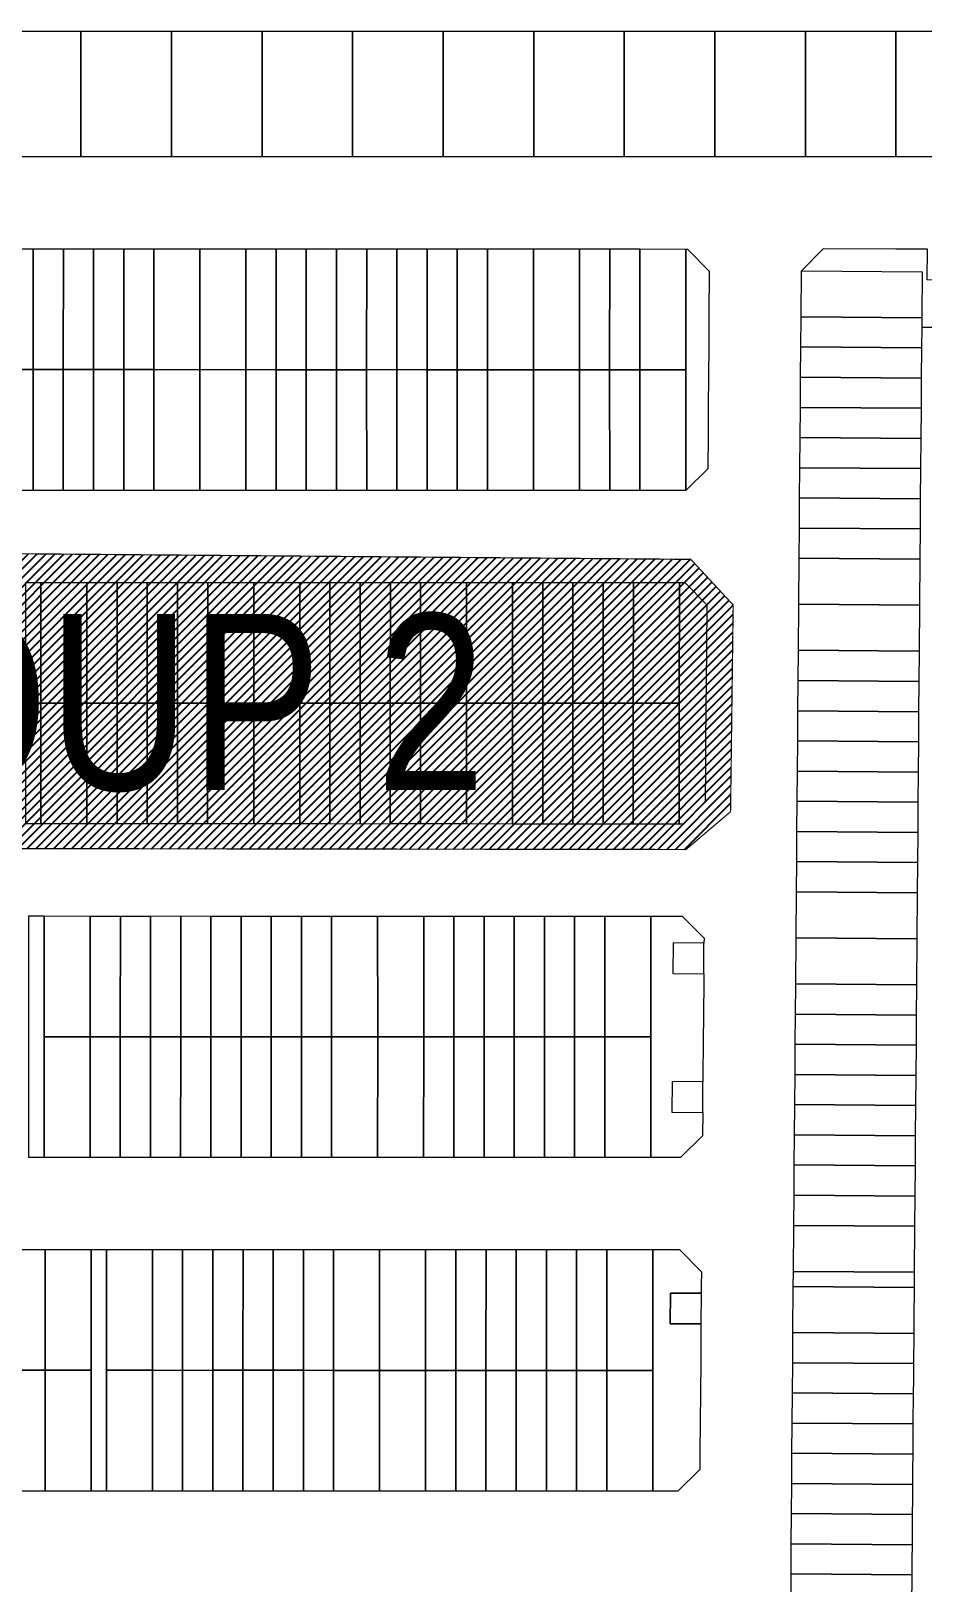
# Model space of a CAD drawing. Header units: centimetres. Extents: x -6122352 to 6876996, y -1694241 to 2592194.
# Drawn here: x -4880730 to -4703449, y -217043 to 91431 of the extents above; entities that cross this region are included whole.
import ezdxf

# ---------------------------------------------------------------- set-up
doc = ezdxf.new("R2010")
doc.units = ezdxf.units.CM
doc.header["$MEASUREMENT"] = 0
for name, color, linetype, lineweight, true_color in [('23585-XR-AR-DAMAC PLOT LIMITS$0$1-End units', 7, 'Continuous', 5, 0xf8991e), ('23585-XR-AR-DAMAC PLOT LIMITS$0$1-Open Space', 7, 'Continuous', 5, 0x90cf5a), ('23585-XR-AR-DAMAC PLOT LIMITS$0$1-Utility', 7, 'Continuous', 5, 0x8db1ff)]:
    doc.layers.add(name, color=color, linetype=linetype, lineweight=lineweight, true_color=true_color)
for name, color, linetype, lineweight in [('23585-XR-AR-DAMAC PLOT LIMITS$0$1-LV3', 231, 'Continuous', 5), ('23585-XR-AR-DAMAC PLOT LIMITS$0$1-Mid units', 41, 'Continuous', 5), ('A-ANNO-TEXT', 3, 'Continuous', 25)]:
    doc.layers.add(name, color=color, linetype=linetype, lineweight=lineweight)
for name, color, linetype in [('@MI-REF LAYER', 7, 'Continuous'), ('@MI-TYPE-01', 30, 'Continuous'), ('A-GLASS HATCH', 7, 'Continuous')]:
    doc.layers.add(name, color=color, linetype=linetype)
doc.styles.add('1657-SHEET$0$ARIAL', font='arial.ttf', dxfattribs={"width": 0.8})

# ---------------------------------------------------------------- blocks, each defined once
blk = doc.blocks.new('23585-XR-AR-DAMAC PLOT LIMITS')
at = {"layer": '23585-XR-AR-DAMAC PLOT LIMITS$0$1-End units', "color": 251, "true_color": 0x636466}
for points in [[(496575.3, 2769148.29), (496558.95, 2769130.72), (496552.25, 2769136.95), (496568.6, 2769154.52)], [(496551.25, 2769106.73), (496545.07, 2769099.99), (496527.38, 2769116.2), (496533.56, 2769122.94)], [(496617.13, 2769109.36), (496600.78, 2769091.79), (496594.09, 2769098.02), (496610.44, 2769115.59)], [(496530.79, 2769084.39), (496513.09, 2769100.61), (496519.27, 2769107.35), (496536.97, 2769091.14)], [(496623.83, 2769103.12), (496607.48, 2769085.55), (496600.78, 2769091.79), (496617.13, 2769109.36)], [(496568.95, 2769090.52), (496562.77, 2769083.77), (496545.07, 2769099.99), (496551.25, 2769106.73)], [(496524.6, 2769077.65), (496506.91, 2769093.86), (496513.09, 2769100.61), (496530.79, 2769084.39)], [(496530.79, 2769084.39), (496536.97, 2769091.14), (496554.66, 2769074.93), (496548.48, 2769068.18)], [(496524.6, 2769077.65), (496530.79, 2769084.39), (496548.48, 2769068.18), (496542.3, 2769061.43)], [(496599.26, 2769060.99), (496593.08, 2769054.24), (496575.39, 2769070.46), (496581.57, 2769077.2)], [(496665.67, 2769064.19), (496649.32, 2769046.62), (496642.62, 2769052.85), (496658.97, 2769070.42)], [(496672.36, 2769057.95), (496656.02, 2769040.39), (496649.32, 2769046.62), (496665.67, 2769064.19)], [(496616.96, 2769044.77), (496610.78, 2769038.03), (496593.08, 2769054.24), (496599.26, 2769060.99)], [(496486, 2769035.51), (496468.3, 2769051.72), (496474.48, 2769058.47), (496492.18, 2769042.26)], [(496479.81, 2769028.76), (496462.12, 2769044.98), (496468.3, 2769051.72), (496486, 2769035.51)], [(496570.69, 2769029.8), (496552.99, 2769046.02), (496559.17, 2769052.76), (496576.87, 2769036.55)], [(496564.51, 2769023.06), (496546.81, 2769039.27), (496552.99, 2769046.02), (496570.69, 2769029.8)], [(496486, 2769035.51), (496492.18, 2769042.26), (496509.87, 2769026.04), (496503.69, 2769019.3)], [(496570.69, 2769029.8), (496576.87, 2769036.55), (496594.56, 2769020.33), (496588.38, 2769013.59)], [(496479.81, 2769028.76), (496486, 2769035.51), (496503.69, 2769019.3), (496497.51, 2769012.55)], [(496564.51, 2769023.06), (496570.69, 2769029.8), (496588.38, 2769013.59), (496582.2, 2769006.84)], [(496644.33, 2769012.03), (496638.15, 2769005.29), (496620.45, 2769021.5), (496626.63, 2769028.24)], [(496714.2, 2769019.02), (496697.85, 2769001.45), (496691.15, 2769007.68), (496707.5, 2769025.25)], [(496542.11, 2768998.61), (496524.42, 2769014.83), (496530.6, 2769021.57), (496548.29, 2769005.36)], [(496535.93, 2768991.87), (496518.24, 2769008.08), (496524.42, 2769014.83), (496542.11, 2768998.61)], [(496723.09, 2769010.74), (496706.74, 2768993.17), (496700.04, 2768999.4), (496716.4, 2769016.97), (496720.9, 2769012.78)], [(496662.02, 2768995.82), (496655.84, 2768989.07), (496638.15, 2769005.29), (496644.33, 2769012.03)], [(496542.11, 2768998.61), (496548.29, 2769005.36), (496565.99, 2768989.15), (496559.81, 2768982.4)], [(496535.93, 2768991.87), (496542.11, 2768998.61), (496559.81, 2768982.4), (496553.63, 2768975.65)], [(496607.65, 2768972), (496589.95, 2768988.21), (496596.13, 2768994.96), (496613.83, 2768978.74)], [(496519.72, 2768974.17), (496513.53, 2768967.43), (496495.84, 2768983.64), (496502.02, 2768990.39)], [(496601.46, 2768965.25), (496583.77, 2768981.46), (496589.95, 2768988.21), (496607.65, 2768972)], [(496693.48, 2768967.53), (496687.3, 2768960.79), (496669.6, 2768977), (496675.78, 2768983.75)], [(496607.65, 2768972), (496613.83, 2768978.74), (496631.52, 2768962.53), (496625.34, 2768955.78)], [(496764.93, 2768971.8), (496748.58, 2768954.24), (496741.88, 2768960.47), (496758.23, 2768978.04), (496762.73, 2768973.85)], [(496537.41, 2768957.96), (496531.23, 2768951.21), (496513.53, 2768967.43), (496519.72, 2768974.17)], [(496601.46, 2768965.25), (496607.65, 2768972), (496625.34, 2768955.78), (496619.16, 2768949.04)], [(496711.17, 2768951.32), (496704.99, 2768944.57), (496687.3, 2768960.79), (496693.48, 2768967.53)], [(496656.8, 2768927.5), (496639.1, 2768943.71), (496645.28, 2768950.46), (496662.98, 2768934.25)], [(496569.04, 2768929.86), (496562.85, 2768923.11), (496545.16, 2768939.33), (496551.34, 2768946.07)], [(496650.61, 2768920.75), (496632.92, 2768936.97), (496639.1, 2768943.71), (496656.8, 2768927.5)], [(496656.8, 2768927.5), (496662.98, 2768934.25), (496680.67, 2768918.03), (496674.49, 2768911.29)], [(496586.73, 2768913.65), (496580.55, 2768906.9), (496562.85, 2768923.11), (496569.04, 2768929.86)], [(496650.61, 2768920.75), (496656.8, 2768927.5), (496674.49, 2768911.29), (496668.31, 2768904.54)], [(496626.29, 2768894.21), (496620.11, 2768887.46), (496602.42, 2768903.68), (496608.6, 2768910.42)], [(496618.09, 2768885.25), (496611.9, 2768878.51), (496594.21, 2768894.72), (496600.39, 2768901.46)], [(496643.99, 2768878), (496637.81, 2768871.25), (496620.11, 2768887.46), (496626.29, 2768894.21)], [(496635.78, 2768869.04), (496629.6, 2768862.29), (496611.9, 2768878.51), (496618.09, 2768885.25)]]:
    blk.add_lwpolyline(points, close=True, dxfattribs=at)
at = {"layer": '23585-XR-AR-DAMAC PLOT LIMITS$0$1-LV3', "color": 251, "true_color": 0x636466}
for points in [[(496560.45, 2769179.38), (496548.27, 2769166.09), (496529.83, 2769182.97), (496541.99, 2769196.25)], [(496548.27, 2769166.09), (496536.11, 2769152.81), (496517.67, 2769169.7), (496523.13, 2769175.65), (496529.83, 2769182.97)], [(496536.11, 2769152.81), (496523.95, 2769139.54), (496505.51, 2769156.43), (496517.67, 2769169.7)], [(496523.95, 2769139.54), (496520.07, 2769135.31), (496511.79, 2769126.27), (496493.35, 2769143.16), (496505.51, 2769156.43)], [(496511.79, 2769126.27), (496499.63, 2769113), (496481.19, 2769129.89), (496493.35, 2769143.16)], [(496499.63, 2769113), (496487.47, 2769099.73), (496469.03, 2769116.62), (496481.19, 2769129.89)], [(496487.47, 2769099.73), (496475.31, 2769086.46), (496456.87, 2769103.35), (496469.03, 2769116.62)], [(496475.31, 2769086.46), (496463.15, 2769073.19), (496444.71, 2769090.08), (496456.87, 2769103.35)], [(496463.15, 2769073.19), (496450.99, 2769059.92), (496432.55, 2769076.8), (496444.71, 2769090.08)], [(496450.99, 2769059.92), (496438.83, 2769046.64), (496420.39, 2769063.53), (496432.55, 2769076.8)], [(496438.83, 2769046.64), (496426.67, 2769033.37), (496408.23, 2769050.26), (496420.39, 2769063.53)]]:
    blk.add_lwpolyline(points, close=True, dxfattribs=at)
at = {"layer": '23585-XR-AR-DAMAC PLOT LIMITS$0$1-Mid units', "color": 251, "true_color": 0x636466}
for points in [[(496576.67, 2769147.01), (496579.69, 2769144.2), (496563.34, 2769126.64), (496558.95, 2769130.72), (496575.3, 2769148.29)], [(496584.08, 2769140.11), (496567.73, 2769122.55), (496563.34, 2769126.64), (496579.69, 2769144.2)], [(496588.47, 2769136.03), (496572.13, 2769118.46), (496567.73, 2769122.55), (496584.08, 2769140.11)], [(496592.87, 2769131.94), (496576.52, 2769114.37), (496572.13, 2769118.46), (496588.47, 2769136.03)], [(496597.26, 2769127.85), (496580.91, 2769110.28), (496576.52, 2769114.37), (496592.87, 2769131.94)], [(496601.65, 2769123.76), (496585.3, 2769106.2), (496580.91, 2769110.28), (496597.26, 2769127.85)], [(496606.04, 2769119.68), (496589.69, 2769102.11), (496585.3, 2769106.2), (496601.65, 2769123.76)], [(496610.44, 2769115.59), (496594.09, 2769098.02), (496589.69, 2769102.11), (496606.04, 2769119.68)], [(496541.02, 2769095.56), (496523.33, 2769111.78), (496527.38, 2769116.2), (496545.07, 2769099.99)], [(496536.97, 2769091.14), (496519.27, 2769107.35), (496523.33, 2769111.78), (496541.02, 2769095.56)], [(496628.22, 2769099.03), (496611.87, 2769081.47), (496607.48, 2769085.55), (496623.83, 2769103.12)], [(496541.02, 2769095.56), (496545.07, 2769099.99), (496562.77, 2769083.77), (496558.72, 2769079.35)], [(496632.62, 2769094.94), (496616.27, 2769077.38), (496611.87, 2769081.47), (496628.22, 2769099.03)], [(496536.97, 2769091.14), (496541.02, 2769095.56), (496558.72, 2769079.35), (496554.66, 2769074.93)], [(496637.01, 2769090.86), (496620.66, 2769073.29), (496616.27, 2769077.38), (496632.62, 2769094.94)], [(496520.55, 2769073.22), (496502.86, 2769089.44), (496506.91, 2769093.86), (496524.6, 2769077.65)], [(496516.5, 2769068.8), (496498.8, 2769085.01), (496502.86, 2769089.44), (496520.55, 2769073.22)], [(496641.4, 2769086.77), (496625.05, 2769069.2), (496620.66, 2769073.29), (496637.01, 2769090.86)], [(496645.79, 2769082.68), (496629.44, 2769065.12), (496625.05, 2769069.2), (496641.4, 2769086.77)], [(496512.44, 2769064.38), (496494.75, 2769080.59), (496498.8, 2769085.01), (496516.5, 2769068.8)], [(496650.19, 2769078.6), (496633.84, 2769061.03), (496629.44, 2769065.12), (496645.79, 2769082.68)], [(496508.39, 2769059.95), (496490.7, 2769076.17), (496494.75, 2769080.59), (496512.44, 2769064.38)], [(496520.55, 2769073.22), (496524.6, 2769077.65), (496542.3, 2769061.43), (496538.25, 2769057.01)], [(496654.58, 2769074.51), (496638.23, 2769056.94), (496633.84, 2769061.03), (496650.19, 2769078.6)], [(496504.34, 2769055.53), (496486.64, 2769071.74), (496490.7, 2769076.17), (496508.39, 2769059.95)], [(496658.97, 2769070.42), (496642.62, 2769052.85), (496638.23, 2769056.94), (496654.58, 2769074.51)], [(496500.28, 2769051.1), (496482.59, 2769067.32), (496486.64, 2769071.74), (496504.34, 2769055.53)], [(496516.5, 2769068.8), (496520.55, 2769073.22), (496538.25, 2769057.01), (496534.19, 2769052.59)], [(496589.03, 2769049.82), (496571.34, 2769066.03), (496575.39, 2769070.46), (496593.08, 2769054.24)], [(496496.23, 2769046.68), (496478.54, 2769062.89), (496482.59, 2769067.32), (496500.28, 2769051.1)], [(496512.44, 2769064.38), (496516.5, 2769068.8), (496534.19, 2769052.59), (496530.14, 2769048.16)], [(496508.39, 2769059.95), (496512.44, 2769064.38), (496530.14, 2769048.16), (496526.09, 2769043.74)], [(496584.98, 2769045.4), (496567.28, 2769061.61), (496571.34, 2769066.03), (496589.03, 2769049.82)], [(496492.18, 2769042.26), (496474.48, 2769058.47), (496478.54, 2769062.89), (496496.23, 2769046.68)], [(496580.92, 2769040.97), (496563.23, 2769057.19), (496567.28, 2769061.61), (496584.98, 2769045.4)], [(496504.34, 2769055.53), (496508.39, 2769059.95), (496526.09, 2769043.74), (496522.03, 2769039.31)], [(496676.76, 2769053.86), (496660.41, 2769036.3), (496656.02, 2769040.39), (496672.36, 2769057.95)], [(496500.28, 2769051.1), (496504.34, 2769055.53), (496522.03, 2769039.31), (496517.98, 2769034.89)], [(496576.87, 2769036.55), (496559.17, 2769052.76), (496563.23, 2769057.19), (496580.92, 2769040.97)], [(496589.03, 2769049.82), (496593.08, 2769054.24), (496610.78, 2769038.03), (496606.73, 2769033.61)], [(496681.15, 2769049.78), (496664.8, 2769032.21), (496660.41, 2769036.3), (496676.76, 2769053.86)], [(496496.23, 2769046.68), (496500.28, 2769051.1), (496517.98, 2769034.89), (496513.93, 2769030.47)], [(496584.98, 2769045.4), (496589.03, 2769049.82), (496606.73, 2769033.61), (496602.67, 2769029.18)], [(496685.54, 2769045.69), (496669.19, 2769028.12), (496664.8, 2769032.21), (496681.15, 2769049.78)], [(496492.18, 2769042.26), (496496.23, 2769046.68), (496513.93, 2769030.47), (496509.87, 2769026.04)], [(496689.93, 2769041.6), (496673.58, 2769024.03), (496669.19, 2769028.12), (496685.54, 2769045.69)], [(496475.76, 2769024.34), (496458.07, 2769040.55), (496462.12, 2769044.98), (496479.81, 2769028.76)], [(496580.92, 2769040.97), (496584.98, 2769045.4), (496602.67, 2769029.18), (496598.62, 2769024.76)], [(496471.71, 2769019.92), (496454.01, 2769036.13), (496458.07, 2769040.55), (496475.76, 2769024.34)], [(496576.87, 2769036.55), (496580.92, 2769040.97), (496598.62, 2769024.76), (496594.56, 2769020.33)], [(496694.33, 2769037.51), (496677.98, 2769019.95), (496673.58, 2769024.03), (496689.93, 2769041.6)], [(496560.45, 2769018.63), (496542.76, 2769034.85), (496546.81, 2769039.27), (496564.51, 2769023.06)], [(496698.72, 2769033.43), (496682.37, 2769015.86), (496677.98, 2769019.95), (496694.33, 2769037.51)], [(496467.65, 2769015.49), (496449.96, 2769031.71), (496454.01, 2769036.13), (496471.71, 2769019.92)], [(496556.4, 2769014.21), (496538.7, 2769030.42), (496542.76, 2769034.85), (496560.45, 2769018.63)], [(496703.11, 2769029.34), (496686.76, 2769011.77), (496682.37, 2769015.86), (496698.72, 2769033.43)], [(496463.6, 2769011.07), (496445.91, 2769027.28), (496449.96, 2769031.71), (496467.65, 2769015.49)], [(496552.35, 2769009.78), (496534.65, 2769026), (496538.7, 2769030.42), (496556.4, 2769014.21)], [(496459.55, 2769006.65), (496441.85, 2769022.86), (496445.91, 2769027.28), (496463.6, 2769011.07)], [(496475.76, 2769024.34), (496479.81, 2769028.76), (496497.51, 2769012.55), (496493.46, 2769008.13)], [(496707.5, 2769025.25), (496691.15, 2769007.68), (496686.76, 2769011.77), (496703.11, 2769029.34)], [(496471.71, 2769019.92), (496475.76, 2769024.34), (496493.46, 2769008.13), (496489.4, 2769003.7)], [(496548.29, 2769005.36), (496530.6, 2769021.57), (496534.65, 2769026), (496552.35, 2769009.78)], [(496560.45, 2769018.63), (496564.51, 2769023.06), (496582.2, 2769006.84), (496578.15, 2769002.42)], [(496634.09, 2769000.86), (496616.4, 2769017.08), (496620.45, 2769021.5), (496638.15, 2769005.29)], [(496467.65, 2769015.49), (496471.71, 2769019.92), (496489.4, 2769003.7), (496485.35, 2768999.28)], [(496556.4, 2769014.21), (496560.45, 2769018.63), (496578.15, 2769002.42), (496574.1, 2768997.99)], [(496463.6, 2769011.07), (496467.65, 2769015.49), (496485.35, 2768999.28), (496481.3, 2768994.86)], [(496630.04, 2768996.44), (496612.35, 2769012.65), (496616.4, 2769017.08), (496634.09, 2769000.86)], [(496552.35, 2769009.78), (496556.4, 2769014.21), (496574.1, 2768997.99), (496570.04, 2768993.57)], [(496625.99, 2768992.02), (496608.29, 2769008.23), (496612.35, 2769012.65), (496630.04, 2768996.44)], [(496459.55, 2769006.65), (496463.6, 2769011.07), (496481.3, 2768994.86), (496477.24, 2768990.43)], [(496548.29, 2769005.36), (496552.35, 2769009.78), (496570.04, 2768993.57), (496565.99, 2768989.15)], [(496727.49, 2769006.65), (496711.14, 2768989.08), (496706.74, 2768993.17), (496723.09, 2769010.74)], [(496531.88, 2768987.44), (496514.18, 2769003.66), (496518.24, 2769008.08), (496535.93, 2768991.87)], [(496621.93, 2768987.59), (496604.24, 2769003.8), (496608.29, 2769008.23), (496625.99, 2768992.02)], [(496731.88, 2769002.56), (496715.53, 2768985), (496711.14, 2768989.08), (496727.49, 2769006.65), (496729.68, 2769004.61)], [(496527.82, 2768983.02), (496510.13, 2768999.23), (496514.18, 2769003.66), (496531.88, 2768987.44)], [(496617.88, 2768983.17), (496600.19, 2768999.38), (496604.24, 2769003.8), (496621.93, 2768987.59)], [(496634.09, 2769000.86), (496638.15, 2769005.29), (496655.84, 2768989.07), (496651.79, 2768984.65)], [(496736.27, 2768998.48), (496719.92, 2768980.91), (496715.53, 2768985), (496731.88, 2769002.56)], [(496523.77, 2768978.6), (496506.07, 2768994.81), (496510.13, 2768999.23), (496527.82, 2768983.02)], [(496613.83, 2768978.74), (496596.13, 2768994.96), (496600.19, 2768999.38), (496617.88, 2768983.17)], [(496630.04, 2768996.44), (496634.09, 2769000.86), (496651.79, 2768984.65), (496647.74, 2768980.23)], [(496625.99, 2768992.02), (496630.04, 2768996.44), (496647.74, 2768980.23), (496643.68, 2768975.8)], [(496740.66, 2768994.39), (496724.31, 2768976.82), (496719.92, 2768980.91), (496736.27, 2768998.48)], [(496519.72, 2768974.17), (496502.02, 2768990.39), (496506.07, 2768994.81), (496523.77, 2768978.6)], [(496745.05, 2768990.3), (496728.71, 2768972.73), (496724.31, 2768976.82), (496740.66, 2768994.39), (496742.86, 2768992.35)], [(496531.88, 2768987.44), (496535.93, 2768991.87), (496553.63, 2768975.65), (496549.57, 2768971.23)], [(496621.93, 2768987.59), (496625.99, 2768992.02), (496643.68, 2768975.8), (496639.63, 2768971.38)], [(496749.45, 2768986.21), (496733.1, 2768968.65), (496728.71, 2768972.73), (496745.05, 2768990.3), (496747.25, 2768988.26)], [(496527.82, 2768983.02), (496531.88, 2768987.44), (496549.57, 2768971.23), (496545.52, 2768966.81)], [(496617.88, 2768983.17), (496621.93, 2768987.59), (496639.63, 2768971.38), (496635.58, 2768966.95)], [(496753.84, 2768982.12), (496737.49, 2768964.56), (496733.1, 2768968.65), (496749.45, 2768986.21)], [(496523.77, 2768978.6), (496527.82, 2768983.02), (496545.52, 2768966.81), (496541.47, 2768962.38)], [(496597.41, 2768960.83), (496579.72, 2768977.04), (496583.77, 2768981.46), (496601.46, 2768965.25)], [(496613.83, 2768978.74), (496617.88, 2768983.17), (496635.58, 2768966.95), (496631.52, 2768962.53)], [(496758.23, 2768978.04), (496741.88, 2768960.47), (496737.49, 2768964.56), (496753.84, 2768982.12), (496756.04, 2768980.08)], [(496541.47, 2768962.38), (496537.41, 2768957.96), (496519.72, 2768974.17), (496523.77, 2768978.6)], [(496593.36, 2768956.4), (496575.66, 2768972.62), (496579.72, 2768977.04), (496597.41, 2768960.83)], [(496683.25, 2768956.36), (496665.55, 2768972.58), (496669.6, 2768977), (496687.3, 2768960.79)], [(496589.3, 2768951.98), (496571.61, 2768968.19), (496575.66, 2768972.62), (496593.36, 2768956.4)], [(496679.19, 2768951.94), (496661.5, 2768968.15), (496665.55, 2768972.58), (496683.25, 2768956.36)], [(496585.25, 2768947.56), (496567.56, 2768963.77), (496571.61, 2768968.19), (496589.3, 2768951.98)], [(496675.14, 2768947.52), (496657.44, 2768963.73), (496661.5, 2768968.15), (496679.19, 2768951.94)], [(496581.2, 2768943.13), (496563.5, 2768959.35), (496567.56, 2768963.77), (496585.25, 2768947.56)], [(496597.41, 2768960.83), (496601.46, 2768965.25), (496619.16, 2768949.04), (496615.11, 2768944.61)], [(496671.08, 2768943.09), (496653.39, 2768959.31), (496657.44, 2768963.73), (496675.14, 2768947.52)], [(496577.14, 2768938.71), (496559.45, 2768954.92), (496563.5, 2768959.35), (496581.2, 2768943.13)], [(496593.36, 2768956.4), (496597.41, 2768960.83), (496615.11, 2768944.61), (496611.05, 2768940.19)], [(496667.03, 2768938.67), (496649.34, 2768954.88), (496653.39, 2768959.31), (496671.08, 2768943.09)], [(496683.25, 2768956.36), (496687.3, 2768960.79), (496704.99, 2768944.57), (496700.94, 2768940.15)], [(496589.3, 2768951.98), (496593.36, 2768956.4), (496611.05, 2768940.19), (496607, 2768935.77)], [(496679.19, 2768951.94), (496683.25, 2768956.36), (496700.94, 2768940.15), (496696.89, 2768935.73)], [(496573.09, 2768934.28), (496555.4, 2768950.5), (496559.45, 2768954.92), (496577.14, 2768938.71)], [(496662.98, 2768934.25), (496645.28, 2768950.46), (496649.34, 2768954.88), (496667.03, 2768938.67)], [(496569.04, 2768929.86), (496551.34, 2768946.07), (496555.4, 2768950.5), (496573.09, 2768934.28)], [(496585.25, 2768947.56), (496589.3, 2768951.98), (496607, 2768935.77), (496602.95, 2768931.34)], [(496675.14, 2768947.52), (496679.19, 2768951.94), (496696.89, 2768935.73), (496692.83, 2768931.3)], [(496581.2, 2768943.13), (496585.25, 2768947.56), (496602.95, 2768931.34), (496598.89, 2768926.92)], [(496671.08, 2768943.09), (496675.14, 2768947.52), (496692.83, 2768931.3), (496688.78, 2768926.88)], [(496577.14, 2768938.71), (496581.2, 2768943.13), (496598.89, 2768926.92), (496594.84, 2768922.49)], [(496667.03, 2768938.67), (496671.08, 2768943.09), (496688.78, 2768926.88), (496684.73, 2768922.46)], [(496573.09, 2768934.28), (496577.14, 2768938.71), (496594.84, 2768922.49), (496590.79, 2768918.07)], [(496662.98, 2768934.25), (496667.03, 2768938.67), (496684.73, 2768922.46), (496680.67, 2768918.03)], [(496646.56, 2768916.33), (496628.87, 2768932.54), (496632.92, 2768936.97), (496650.61, 2768920.75)], [(496590.79, 2768918.07), (496586.73, 2768913.65), (496569.04, 2768929.86), (496573.09, 2768934.28)], [(496642.51, 2768911.91), (496624.81, 2768928.12), (496628.87, 2768932.54), (496646.56, 2768916.33)], [(496638.45, 2768907.48), (496620.76, 2768923.7), (496624.81, 2768928.12), (496642.51, 2768911.91)], [(496634.4, 2768903.06), (496616.71, 2768919.27), (496620.76, 2768923.7), (496638.45, 2768907.48)], [(496630.35, 2768898.63), (496612.65, 2768914.85), (496616.71, 2768919.27), (496634.4, 2768903.06)], [(496646.56, 2768916.33), (496650.61, 2768920.75), (496668.31, 2768904.54), (496664.26, 2768900.12)], [(496642.51, 2768911.91), (496646.56, 2768916.33), (496664.26, 2768900.12), (496660.2, 2768895.69)], [(496626.29, 2768894.21), (496608.6, 2768910.42), (496612.65, 2768914.85), (496630.35, 2768898.63)], [(496638.45, 2768907.48), (496642.51, 2768911.91), (496660.2, 2768895.69), (496656.15, 2768891.27)], [(496634.4, 2768903.06), (496638.45, 2768907.48), (496656.15, 2768891.27), (496652.1, 2768886.84)], [(496630.35, 2768898.63), (496634.4, 2768903.06), (496652.1, 2768886.84), (496648.04, 2768882.42)], [(496648.04, 2768882.42), (496643.99, 2768878), (496626.29, 2768894.21), (496630.35, 2768898.63)], [(496607.85, 2768874.08), (496590.16, 2768890.3), (496594.21, 2768894.72), (496611.9, 2768878.51)], [(496607.85, 2768874.08), (496611.9, 2768878.51), (496629.6, 2768862.29), (496625.55, 2768857.87)]]:
    blk.add_lwpolyline(points, close=True, dxfattribs=at)
at = {"layer": '23585-XR-AR-DAMAC PLOT LIMITS$0$1-Open Space', "color": 251, "true_color": 0x636466}
for points in [[(496408.23, 2769050.26), (496420.39, 2769063.53), (496432.55, 2769076.8), (496444.71, 2769090.08), (496456.87, 2769103.35), (496469.03, 2769116.62), (496481.19, 2769129.89), (496493.35, 2769143.16), (496505.51, 2769156.43), (496517.67, 2769169.7), (496523.13, 2769175.65), (496529.83, 2769182.97), (496541.99, 2769196.25)], [(496581.26, 2769151.95), (496576.67, 2769147.01), (496579.69, 2769144.2), (496584.08, 2769140.11), (496588.47, 2769136.03), (496592.87, 2769131.94), (496597.26, 2769127.85), (496601.65, 2769123.76), (496606.04, 2769119.68), (496610.44, 2769115.59), (496617.13, 2769109.36), (496623.83, 2769103.12), (496628.22, 2769099.03), (496632.62, 2769094.94), (496637.01, 2769090.86), (496641.4, 2769086.77), (496645.79, 2769082.68), (496650.19, 2769078.6), (496654.58, 2769074.51), (496658.97, 2769070.42), (496665.67, 2769064.19), (496672.36, 2769057.95), (496676.76, 2769053.86), (496681.15, 2769049.78), (496685.54, 2769045.69), (496689.93, 2769041.6), (496694.33, 2769037.51), (496698.72, 2769033.43), (496703.11, 2769029.34), (496707.5, 2769025.25), (496714.2, 2769019.02), (496716.4, 2769016.97), (496720.9, 2769012.78), (496723.09, 2769010.74), (496727.49, 2769006.65), (496729.68, 2769004.61), (496731.88, 2769002.56), (496736.27, 2768998.48), (496740.66, 2768994.39), (496742.86, 2768992.35), (496745.05, 2768990.3), (496747.25, 2768988.26), (496749.45, 2768986.21), (496753.84, 2768982.12), (496756.04, 2768980.08), (496758.23, 2768978.04), (496762.73, 2768973.85)]]:
    blk.add_lwpolyline(points, dxfattribs=at)
blk.add_lwpolyline([(496578.49, 2769199.07), (496560.84, 2769179.8), (496574.22, 2769167.32), (496570.1, 2769162.83), (496574.61, 2769158.63), (496570.45, 2769154.16), (496565.98, 2769158.33), (496561.76, 2769153.72), (496552, 2769143.08), (496552.25, 2769136.95), (496568.6, 2769154.52), (496575.3, 2769148.29), (496576.67, 2769147.01), (496581.26, 2769151.95, -0.089425), (496580.47, 2769155.41)], format="xyb", close=True, dxfattribs=at)
for points in [[(496564.05, 2769100.98), (496568.44, 2769096.89), (496568.7, 2769096.65), (496568.95, 2769090.52), (496551.25, 2769106.73), (496533.56, 2769122.94), (496533.76, 2769123.16), (496539.94, 2769123.41), (496546.48, 2769117.33), (496550.87, 2769113.24), (496555.27, 2769109.15), (496559.66, 2769105.06)], [(496608.19, 2769059.9), (496612.58, 2769055.81), (496616.98, 2769051.72), (496617.23, 2769051.48), (496617.48, 2769045.34), (496616.96, 2769044.77), (496599.26, 2769060.99), (496581.57, 2769077.2), (496582.29, 2769077.99), (496588.48, 2769078.24), (496595.02, 2769072.16), (496599.41, 2769068.07), (496603.8, 2769063.98)], [(496662.38, 2769009.47), (496665.77, 2769006.31), (496666.02, 2769000.18), (496662.02, 2768995.82), (496644.33, 2769012.03), (496626.63, 2769028.24), (496630.83, 2769032.83), (496637.01, 2769033.08), (496637.72, 2769032.41), (496633.55, 2769027.94), (496638.01, 2769023.78), (496642.19, 2769028.25), (496643.55, 2769026.99), (496647.94, 2769022.9), (496652.33, 2769018.81), (496656.72, 2769014.73), (496657.91, 2769013.62), (496653.74, 2769009.15), (496658.2, 2769004.99)], [(496716.4, 2769016.97), (496700.04, 2768999.4), (496697.85, 2769001.45), (496714.2, 2769019.02)], [(496707.45, 2768967.51), (496711.85, 2768963.43), (496714.31, 2768961.13), (496714.55, 2768955), (496711.17, 2768951.32), (496693.48, 2768967.53), (496675.78, 2768983.75), (496678, 2768986.17), (496679.37, 2768987.66), (496685.54, 2768987.9), (496687.58, 2768986), (496688.68, 2768984.98), (496684.52, 2768980.51), (496688.98, 2768976.36), (496693.14, 2768980.83), (496694.28, 2768979.78), (496698.67, 2768975.69), (496703.06, 2768971.6)], [(496513.53, 2768967.43), (496531.23, 2768951.21), (496529.2, 2768949), (496511.51, 2768965.21), (496493.81, 2768981.43), (496495.84, 2768983.64)], [(496562.85, 2768923.11), (496580.55, 2768906.9), (496578.52, 2768904.69), (496560.83, 2768920.9), (496543.13, 2768937.11), (496545.16, 2768939.33)], [(496620.11, 2768887.46), (496637.81, 2768871.25), (496635.78, 2768869.04), (496618.09, 2768885.25), (496600.39, 2768901.46), (496602.42, 2768903.68)]]:
    blk.add_lwpolyline(points, close=True, dxfattribs=at)
at = {"layer": '23585-XR-AR-DAMAC PLOT LIMITS$0$1-Utility', "color": 251, "true_color": 0x636466}
for points in [[(496637.72, 2769032.41), (496633.55, 2769027.94), (496638.01, 2769023.78), (496642.19, 2769028.25)], [(496661.12, 2769010.64), (496657.91, 2769013.62), (496653.74, 2769009.15), (496658.2, 2769004.99), (496662.38, 2769009.47)], [(496693.14, 2768980.83), (496688.98, 2768976.36), (496684.52, 2768980.51), (496688.68, 2768984.98)]]:
    blk.add_lwpolyline(points, close=True, dxfattribs=at)
blk = doc.blocks.new('A$Cf093b529')
at = {"layer": 'A-ANNO-TEXT'}
blk.add_blockref('23585-XR-AR-DAMAC PLOT LIMITS', (-495391.99, -2768603.44), dxfattribs=at)

msp = doc.modelspace()

# ---------------------------------------------------------------- hatches: boundary and pattern name
at = {"layer": 'A-GLASS HATCH'}
h = msp.add_hatch(dxfattribs=at)
h.set_pattern_fill('ANSI31', color=10, scale=10000)
h.set_pattern_definition([(45, (-50042.4, -69166.1), (-883.88348, 883.88348), [])])
edge = h.paths.add_edge_path()
edge.add_line((-5022544.50954, -21028.76225), (-5013034.52162, -11384.61484))
edge.add_line((-5013034.52162, -11384.61484), (-4749588.91899, -13583.93792))
edge.add_line((-4749588.91899, -13583.93792), (-4741172.31017, -22662.53394))
edge.add_line((-4741172.31017, -22662.53394), (-4741695.33988, -63741.15199))
edge.add_line((-4741695.33988, -63741.15199), (-4750547.71104, -71250.34231))
edge.add_line((-4750547.71104, -71250.34231), (-5012495.00063, -70911.94068))
edge.add_line((-5012495.00063, -70911.94068), (-5019538.40514, -62736.95269))
edge.add_arc((-5129959.19258, -49733.06816), 111183.86264, 353.283405627, 374.9614870628)

# ---------------------------------------------------------------- linework, layer by layer
at = {"layer": '@MI-REF LAYER', "color": 30, "const_width": 242.60838}
msp.add_lwpolyline([(-5022544.50954, -21028.76225), (-5013034.52162, -11384.61484), (-4749588.91899, -13583.93792), (-4741172.31017, -22662.53394), (-4741695.33988, -63741.15199), (-4750547.71104, -71250.34231), (-5012495.00063, -70911.94068), (-5019538.40514, -62736.95269, 0.0948715811), (-5022544.50954, -21028.76225)], format="xyb", close=True, dxfattribs=at)

# ---------------------------------------------------------------- block references
at = {"layer": '@MI-REF LAYER', "xscale": 999.9999999999999, "yscale": 999.9999999999999, "zscale": 999.9999999999999, "rotation": 312.4882903633292}
msp.add_blockref('A$Cf093b529', (-5904718.73535, 539022.72011), dxfattribs=at)

# ---------------------------------------------------------------- texts
at = {"layer": '@MI-TYPE-01', "color": 5, "insert": (-4966402.63554, -24429.51166), "char_height": 35000, "attachment_point": 1, "style": '1657-SHEET$0$ARIAL'}
msp.add_mtext_dynamic_manual_height_columns('GROUP 2', width=1502519.7947266, gutter_width=111.00299, heights=[0], dxfattribs=at)

doc.saveas('drawing.dxf')
